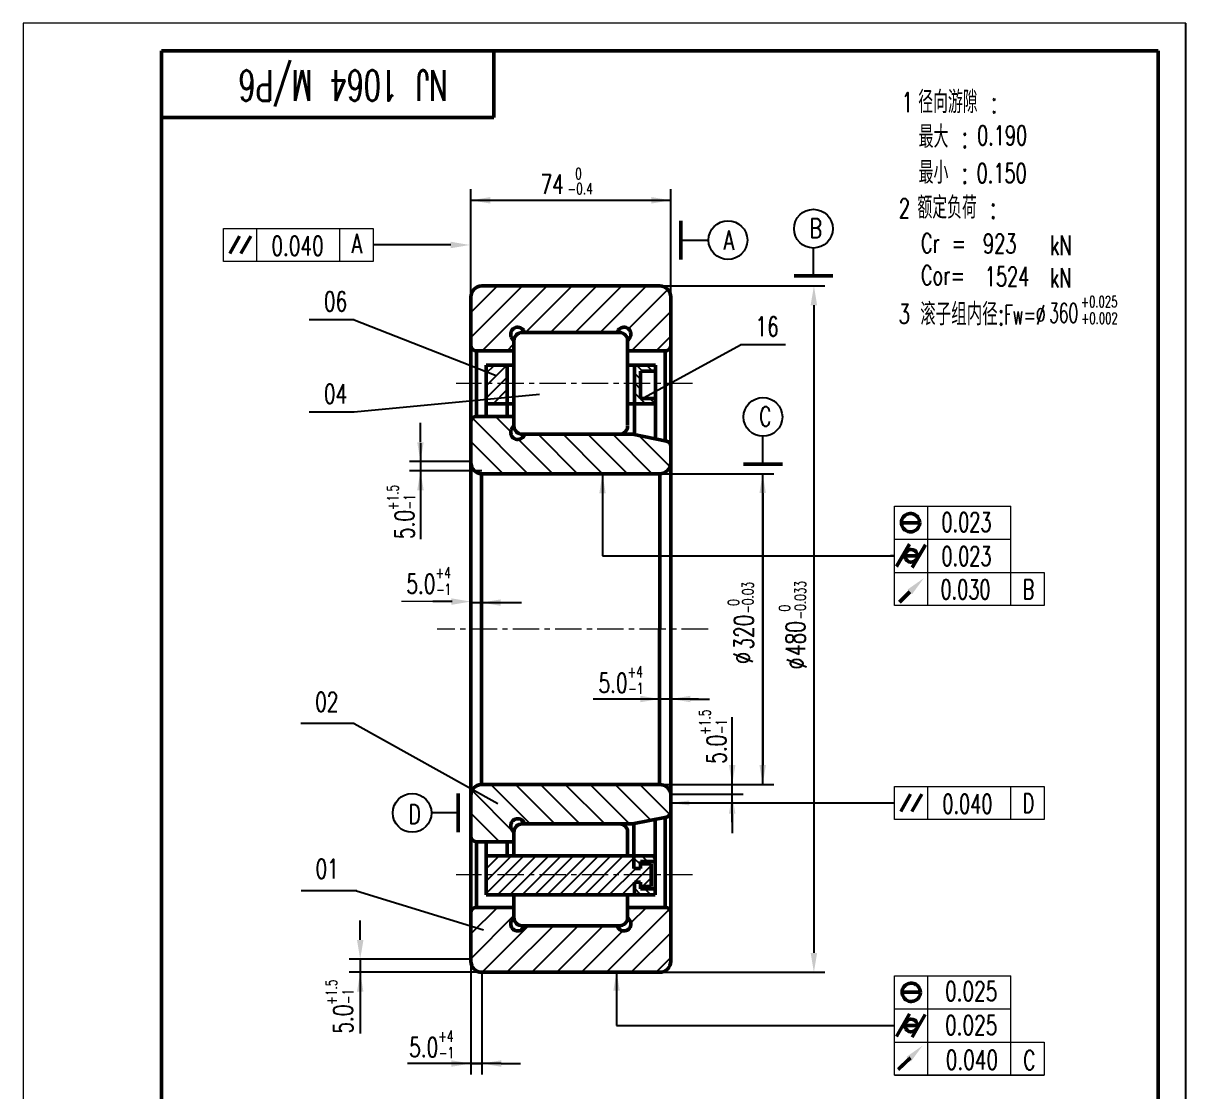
# Model space of a CAD drawing. Header units: millimetres. Extents: x 1952 to 19571, y 795 to 31228.
# Drawn here: x 1955.8 to 2165.8, y 1263.1 to 1456.1 of the extents above; entities that cross this region are included whole.
import ezdxf

# ---------------------------------------------------------------- set-up
doc = ezdxf.new("R2010")
doc.units = ezdxf.units.MM
doc.header["$LTSCALE"] = 0.3
doc.linetypes.add('CENTER', pattern=[50.8, 31.75, -6.35, 6.35, -6.35])
for name, color, linetype, lineweight in [('2', 7, 'Continuous', 18), ('90', 7, 'Continuous', 18), ('中心线', 7, 'CENTER', 18), ('文字', 7, 'Continuous', 18), ('粗实线', 7, 'Continuous', 50), ('细实线', 7, 'Continuous', 18)]:
    doc.layers.add(name, color=color, linetype=linetype, lineweight=lineweight)
doc.styles.add('HC_GBDIM', font='romans', dxfattribs={"width": 0.667, "bigfont": 'gbcbig'})
doc.styles.add('HZ', font='txt.shx', dxfattribs={"width": 0.67, "bigfont": 'hztxt (2).shx'})
doc.styles.add('HZ 小', font='txt.shx', dxfattribs={"width": 0.7, "bigfont": 'hztxt.shx'})
doc.dimstyles.new('1.1水平线性1：1', dxfattribs={"dimtxt": 3.5, "dimasz": 3.5, "dimexe": 2, "dimexo": 0, "dimgap": 1, "dimtad": 1, "dimdec": 7, "dimdsep": 46, "dimtxsty": 'HZ 小', "dimcen": 0, "dimdle": 7, "dimclre": 256, "dimadec": 3, "dimazin": 2, "dimtfac": 0.514286, "dimtdec": 7, "dimtix": 1, "dimtmove": 0, "dimatfit": 3, "dimfxl": 1, "dimtolj": 1, "dimarcsym": 0})
doc.dimstyles.new('HC_GBDIM', dxfattribs={"dimtxt": 3.5, "dimasz": 2.5, "dimexe": 2, "dimexo": 0, "dimgap": 1.5, "dimtad": 1, "dimdec": 1, "dimzin": 0, "dimdsep": 46, "dimtxsty": 'HC_GBDIM', "dimcen": 2.5, "dimclrd": 130, "dimclre": 130, "dimclrt": 3, "dimadec": 0, "dimazin": 0, "dimtfac": 0.714286, "dimtdec": 1, "dimtmove": 0, "dimatfit": 3, "dimfxl": 1, "dimtzin": 0, "dimlwd": -1, "dimlwe": -1, "dimarcsym": 0})

# ---------------------------------------------------------------- blocks, each defined once
blk = doc.blocks.new('*D310')
at = {"color": 0, "linetype": 'Continuous', "lineweight": -2}
for p, q in [((2016.71, 1290.54), (2016.71, 1294.04)), ((2016.71, 1287.04), (2016.71, 1284.68)), ((2016.71, 1281.18), (2016.71, 1277.68))]:
    blk.add_line(p, q, dxfattribs=at)
at = {"linetype": 'Continuous', "lineweight": -2}
for p, q in [((2036.69, 1287.04), (2014.71, 1287.04)), ((2038.69, 1284.68), (2014.71, 1284.68))]:
    blk.add_line(p, q, dxfattribs=at)
at = {"color": 0}
for points in [[(2016.13, 1290.54), (2017.3, 1290.54), (2016.71, 1287.04)], [(2017.3, 1281.18), (2016.13, 1281.18), (2016.71, 1284.68)]]:
    blk.add_solid(points, dxfattribs=at)
at = {"layer": 'Defpoints', "color": 0}
for p in [(2036.69, 1287.04), (2016.71, 1284.68), (2038.69, 1284.68)]:
    blk.add_point(p, dxfattribs=at)
blk = doc.blocks.new('*D311')
at = {"color": 0, "linetype": 'Continuous', "lineweight": -2}
for p, q in [((2027.59, 1380.44), (2027.59, 1383.94)), ((2027.59, 1376.94), (2027.59, 1375.26)), ((2027.59, 1371.76), (2027.59, 1368.26))]:
    blk.add_line(p, q, dxfattribs=at)
at = {"linetype": 'Continuous', "lineweight": -2}
for p, q in [((2036.69, 1376.94), (2025.59, 1376.94)), ((2038.69, 1375.26), (2025.59, 1375.26))]:
    blk.add_line(p, q, dxfattribs=at)
at = {"color": 0}
for points in [[(2027.01, 1380.44), (2028.18, 1380.44), (2027.59, 1376.94)], [(2028.18, 1371.76), (2027.01, 1371.76), (2027.59, 1375.26)]]:
    blk.add_solid(points, dxfattribs=at)
at = {"layer": 'Defpoints', "color": 0}
for p in [(2036.69, 1376.94), (2027.59, 1375.26), (2038.69, 1375.26)]:
    blk.add_point(p, dxfattribs=at)
blk = doc.blocks.new('*D312')
at = {"linetype": 'Continuous', "lineweight": -2}
for p, q in [((2036.69, 1406.69), (2036.69, 1426.15)), ((2072.82, 1406.69), (2072.82, 1426.15))]:
    blk.add_line(p, q, dxfattribs=at)
at = {"color": 0, "linetype": 'Continuous', "lineweight": -2}
blk.add_line((2040.19, 1424.15), (2069.32, 1424.15), dxfattribs=at)
at = {"color": 0}
for points in [[(2040.19, 1424.73), (2040.19, 1423.56), (2036.69, 1424.15)], [(2069.32, 1423.56), (2069.32, 1424.73), (2072.82, 1424.15)]]:
    blk.add_solid(points, dxfattribs=at)
at = {"layer": 'Defpoints', "color": 0}
for p in [(2072.82, 1424.15), (2036.69, 1406.69), (2072.82, 1406.69)]:
    blk.add_point(p, dxfattribs=at)
blk = doc.blocks.new('*D313')
at = {"linetype": 'Continuous', "lineweight": -2}
for p, q in [((2070.82, 1374.75), (2091.42, 1374.75)), ((2070.8, 1318.61), (2091.42, 1318.61))]:
    blk.add_line(p, q, dxfattribs=at)
at = {"color": 0, "linetype": 'Continuous', "lineweight": -2}
blk.add_line((2089.42, 1371.25), (2089.42, 1322.11), dxfattribs=at)
at = {"color": 0}
for points in [[(2090, 1371.25), (2088.83, 1371.25), (2089.42, 1374.75)], [(2088.83, 1322.11), (2090, 1322.11), (2089.42, 1318.61)]]:
    blk.add_solid(points, dxfattribs=at)
at = {"layer": 'Defpoints', "color": 0}
for p in [(2070.82, 1374.75), (2070.8, 1318.61), (2089.42, 1318.61)]:
    blk.add_point(p, dxfattribs=at)
blk = doc.blocks.new('*D314')
at = {"linetype": 'Continuous', "lineweight": -2}
for p, q in [((2065.47, 1408.69), (2100.67, 1408.69)), ((2065.47, 1284.68), (2100.67, 1284.68))]:
    blk.add_line(p, q, dxfattribs=at)
at = {"color": 0, "linetype": 'Continuous', "lineweight": -2}
blk.add_line((2098.67, 1405.19), (2098.67, 1288.18), dxfattribs=at)
at = {"color": 0}
for points in [[(2099.25, 1405.19), (2098.08, 1405.19), (2098.67, 1408.69)], [(2098.08, 1288.18), (2099.25, 1288.18), (2098.67, 1284.68)]]:
    blk.add_solid(points, dxfattribs=at)
at = {"layer": 'Defpoints', "color": 0}
for p in [(2065.47, 1408.69), (2065.47, 1284.68), (2098.67, 1284.68)]:
    blk.add_point(p, dxfattribs=at)
blk = doc.blocks.new('*D315')
at = {"linetype": 'Continuous', "lineweight": -2}
for p, q in [((2036.69, 1287.04), (2036.69, 1266.2)), ((2038.69, 1284.68), (2038.69, 1266.2))]:
    blk.add_line(p, q, dxfattribs=at)
at = {"color": 0, "linetype": 'Continuous', "lineweight": -2}
for p, q in [((2033.19, 1268.2), (2029.69, 1268.2)), ((2036.69, 1268.2), (2038.69, 1268.2)), ((2042.19, 1268.2), (2045.69, 1268.2))]:
    blk.add_line(p, q, dxfattribs=at)
at = {"color": 0}
for points in [[(2033.19, 1267.61), (2033.19, 1268.78), (2036.69, 1268.2)], [(2042.19, 1268.78), (2042.19, 1267.61), (2038.69, 1268.2)]]:
    blk.add_solid(points, dxfattribs=at)
at = {"layer": 'Defpoints', "color": 0}
for p in [(2036.69, 1287.04), (2038.69, 1284.68), (2038.69, 1268.2)]:
    blk.add_point(p, dxfattribs=at)
blk = doc.blocks.new('*X10')
at = {"linetype": 'Continuous'}
blk.add_hatch(color=0, dxfattribs=at).paths.add_polyline_path([(-25529.97, -5891.51), (-25526.47, -5891.07), (-25526.47, -5891.95)], flags=0)
at = {"color": 0, "linetype": 'Continuous'}
blk.add_line((-25529.97, -5891.51), (-25489.36, -5891.51), dxfattribs=at)
at = {"color": 0}
blk.add_line((-25489.36, -5891.51), (-25489.36, -5891.51), dxfattribs=at)
blk = doc.blocks.new('*D316')
at = {"linetype": 'Continuous', "lineweight": -2}
for p, q in [((2070.8, 1323.92), (2070.8, 1336.05)), ((2072.82, 1323.92), (2072.82, 1336.05))]:
    blk.add_line(p, q, dxfattribs=at)
at = {"color": 0, "linetype": 'Continuous', "lineweight": -2}
for p, q in [((2067.3, 1334.05), (2063.8, 1334.05)), ((2072.82, 1334.05), (2070.8, 1334.05)), ((2076.32, 1334.05), (2079.82, 1334.05))]:
    blk.add_line(p, q, dxfattribs=at)
at = {"color": 0}
for points in [[(2067.3, 1333.47), (2067.3, 1334.63), (2070.8, 1334.05)], [(2076.32, 1334.63), (2076.32, 1333.47), (2072.82, 1334.05)]]:
    blk.add_solid(points, dxfattribs=at)
at = {"layer": 'Defpoints', "color": 0}
for p in [(2070.8, 1334.05), (2070.8, 1323.92), (2072.82, 1323.92)]:
    blk.add_point(p, dxfattribs=at)
blk = doc.blocks.new('*D317')
at = {"color": 0, "linetype": 'Continuous', "lineweight": -2}
for p, q in [((2083.91, 1322.11), (2083.91, 1325.61)), ((2083.91, 1316.83), (2083.91, 1318.61)), ((2083.91, 1313.33), (2083.91, 1309.83))]:
    blk.add_line(p, q, dxfattribs=at)
at = {"linetype": 'Continuous', "lineweight": -2}
for p, q in [((2070.8, 1318.61), (2085.91, 1318.61)), ((2072.82, 1316.83), (2085.91, 1316.83))]:
    blk.add_line(p, q, dxfattribs=at)
at = {"color": 0}
for points in [[(2083.32, 1322.11), (2084.49, 1322.11), (2083.91, 1318.61)], [(2084.49, 1313.33), (2083.32, 1313.33), (2083.91, 1316.83)]]:
    blk.add_solid(points, dxfattribs=at)
at = {"layer": 'Defpoints', "color": 0}
for p in [(2070.8, 1318.61), (2072.82, 1316.83), (2083.91, 1318.61)]:
    blk.add_point(p, dxfattribs=at)

msp = doc.modelspace()

# ---------------------------------------------------------------- hatches: boundary and pattern name
for points in [[(2033.06706847, 1416.65805853), (2033.06706847, 1415.49139187), (2036.51581128, 1416.0747252)], [(2062.4348872, 1281.36142401), (2063.60155387, 1281.36142401), (2063.01822054, 1284.86142401)]]:
    msp.add_hatch(color=0).paths.add_polyline_path(points, flags=0)
h = msp.add_hatch()
h.set_pattern_fill('ANSI31', color=256, scale=0.5, style=0)
h.set_pattern_definition([(45, (1953.204, 1162.9213), (-1.122532, 1.122532), [])])
h.paths.add_polyline_path([(2043.28726361, 1394.38149477), (2042.45625221, 1394.38149477), (2039.48740395, 1394.38149477), (2039.48740395, 1390.87481101), (2039.48740395, 1390.77333014), (2043.28726361, 1390.77333014)])
h.paths.add_polyline_path([(2043.28726361, 1390.77333014), (2039.48740395, 1390.77333014), (2039.48740395, 1387.76478199), (2043.28726361, 1388.16244597)])
h.paths.add_polyline_path([(2043.28726361, 1388.16244597), (2039.48740395, 1387.76478199), (2039.48740395, 1387.58786723), (2039.48786625, 1387.36812725), (2042.97245316, 1387.36812725), (2043.28726361, 1387.36812725)])
h = msp.add_hatch()
h.set_pattern_fill('ANSI31', color=256, scale=0.4, angle=90, style=0)
h.set_pattern_definition([(135, (1953.204, 1162.9213), (-0.8980256, -0.8980256), [])])
h.paths.add_polyline_path([(2067.32352819, 1393.26002937), (2069.99218612, 1393.26002937), (2070.02527654, 1393.12271249), (2070.02527654, 1394.36241639), (2066.23130934, 1394.36241639), (2066.23130934, 1390.77333014), (2067.3400734, 1390.77333014), (2067.3400734, 1390.87481101)])
h.paths.add_polyline_path([(2066.23130934, 1390.77333014), (2066.23130934, 1387.34904888), (2070.02527654, 1387.34904888), (2069.99218612, 1388.36847417), (2067.3400734, 1388.36847417), (2067.33451861, 1390.77333014)])
at = {"layer": '粗实线'}
msp.add_hatch(color=0, dxfattribs=at).paths.add_polyline_path([(2033.19199882, 1352.22983805), (2033.19199882, 1351.06317138), (2036.69199882, 1351.64650472)], flags=0)
at = {"layer": '细实线'}
for points in [[(2115.60529341, 1353.83925694), (2118.51336895, 1355.87232713), (2116.42186079, 1353.00599299)], [(2115.39020254, 1269.3951082), (2118.29827808, 1271.42817839), (2116.20676992, 1268.56184425)]]:
    msp.add_hatch(color=0, dxfattribs=at).paths.add_polyline_path(points, flags=0)

# ---------------------------------------------------------------- linework, layer by layer
at = {"color": 0}
for p, q in [((2165.84142344, 1159.13423729), (2165.84142344, 1456.13423729)), ((2036.89325601, 1424.14595418), (2072.82105392, 1424.14595418)), ((2019.65706847, 1416.0747252), (2019.03206847, 1416.0747252)), ((2019.75706847, 1416.0747252), (2019.65706847, 1416.0747252)), ((2033.06706847, 1416.0747252), (2019.75706847, 1416.0747252)), ((2074.64486638, 1416.95242358), (2079.64486638, 1416.95242358)), ((2098.57388198, 1410.51924741), (2098.57388198, 1415.51924741)), ((2015.59812132, 1402.54971092), (2007.46585765, 1402.54971092)), ((2015.59812132, 1402.54971092), (2041.25472241, 1392.49398301)), ((2067.99329968, 1388.54781931), (2085.42384088, 1398.01506649)), ((2093.55610454, 1398.01506649), (2085.42384088, 1398.01506649)), ((2049.12799813, 1389.07936326), (2015.59812132, 1385.84735448)), ((2015.59812132, 1385.84735448), (2007.46585765, 1385.84735448)), ((2027.59325601, 1380.25361616), (2027.59325601, 1362.95595418)), ((2089.46617219, 1376.50585526), (2089.46617219, 1381.50585526)), ((2089.41811198, 1318.47079246), (2089.41811198, 1374.64595418)), ((2060.47849898, 1359.91474726), (2113.24706847, 1359.91474726)), ((2113.14706847, 1359.91474726), (2112.52206847, 1359.91474726)), ((2113.24706847, 1359.91474726), (2113.14706847, 1359.91474726)), ((2077.82105392, 1334.04960479), (2058.82196802, 1334.04960479)), ((2015.59812132, 1329.62138853), (2005.97476497, 1329.62138853)), ((2015.59812132, 1329.62138853), (2041.57144369, 1315.20095272)), ((2083.90780125, 1311.82835156), (2083.90780125, 1330.759013)), ((2034.43322424, 1313.46256127), (2029.59271211, 1313.46256127)), ((2016.08386791, 1299.39798623), (2006.03794686, 1299.39798623)), ((2016.0607148, 1299.39798623), (2039.00625882, 1292.35715122)), ((2016.71325601, 1286.71595418), (2016.71325601, 1273.62408967)), ((2063.01822054, 1284.6790698), (2063.01822054, 1275.0647252)), ((2063.01822054, 1275.0647252), (2113.24706847, 1275.0647252)), ((2042.19199882, 1268.19595418), (2025.24820911, 1268.19595418))]:
    msp.add_line(p, q, dxfattribs=at)
at = {"linetype": 'Continuous'}
for p, q in [((2036.69199882, 1403.869526), (2041.51049841, 1408.68802559)), ((2036.69199882, 1399.37939794), (2046.00062647, 1408.68802559)), ((2038.75335905, 1396.9506301), (2050.49075453, 1408.68802559)), ((2046.58111257, 1400.28825557), (2054.98088259, 1408.68802559)), ((2051.07124064, 1400.28825557), (2059.47101065, 1408.68802559)), ((2055.5613687, 1400.28825557), (2063.96113871, 1408.68802559)), ((2060.05149676, 1400.28825557), (2068.45126677, 1408.68802559)), ((2065.17045484, 1400.9170856), (2072.29285778, 1408.03948854)), ((2065.69412741, 1396.9506301), (2072.82105392, 1404.07755662)), ((2070.18425547, 1396.9506301), (2072.82105392, 1399.58742856)), ((2043.24348711, 1396.9506301), (2044.48775711, 1398.19490011)), ((2036.69199882, 1291.61632449), (2041.48517165, 1296.40949732)), ((2061.18564056, 1284.6790698), (2072.57407009, 1296.06749933)), ((2065.60501798, 1293.58857528), (2068.42594002, 1296.40949732)), ((2036.69199882, 1287.12619643), (2044.48775711, 1294.92195472)), ((2038.73500025, 1284.6790698), (2047.13241606, 1293.07648561)), ((2043.22512832, 1284.6790698), (2051.62254412, 1293.07648561)), ((2047.71525638, 1284.6790698), (2056.11267218, 1293.07648561)), ((2052.20538444, 1284.6790698), (2060.60280024, 1293.07648561)), ((2056.6955125, 1284.6790698), (2064.17522717, 1292.15878448)), ((2065.67576862, 1284.6790698), (2072.82105392, 1291.82435511)), ((2070.16589668, 1284.6790698), (2072.82105392, 1287.33422704))]:
    msp.add_line(p, q, dxfattribs=at)
for p, q in [((2047.00711549, 1374.75255276), (2036.97415315, 1384.7855151)), ((2043.9025568, 1382.34723951), (2041.16048348, 1385.08931284)), ((2055.98837092, 1374.75155345), (2048.87017746, 1381.86974691)), ((2060.47849898, 1374.75155345), (2053.36030552, 1381.86974691)), ((2054.57636933, 1381.86974691), (2055.01785945, 1381.86974691)), ((2064.96862704, 1374.75155345), (2057.85043358, 1381.86974691)), ((2069.4587551, 1374.75155345), (2062.34056164, 1381.86974691)), ((2042.51641313, 1374.75312706), (2036.94148671, 1380.32805349)), ((2051.49781786, 1374.75197845), (2045.30834262, 1380.94145369)), ((2072.68188808, 1376.01854853), (2067.05889851, 1381.64153811)), ((2037.83095734, 1374.94845479), (2036.88683745, 1375.89257468)), ((2038.61453108, 1351.46415051), (2045.85325601, 1351.46415051)), ((2044.46140111, 1309.94634624), (2036.91002433, 1317.49772302)), ((2047.40288114, 1311.49499427), (2040.28943715, 1318.60843825)), ((2051.8930092, 1311.49499427), (2044.77956521, 1318.60843825)), ((2056.38313726, 1311.49499427), (2049.26969327, 1318.60843825)), ((2060.87326532, 1311.49499427), (2053.75982134, 1318.60843825)), ((2065.36339338, 1311.49499427), (2058.2499494, 1318.60843825)), ((2069.19682013, 1312.15169557), (2062.74007746, 1318.60843825)), ((2072.66983839, 1313.16880538), (2067.23020552, 1318.60843825)), ((2041.84536821, 1308.27081459), (2036.69199882, 1313.42418397)), ((2039.48741527, 1298.901869), (2046.2764891, 1305.69094283)), ((2039.48752864, 1301.1470464), (2044.03142507, 1305.69094283)), ((2039.48764202, 1303.3922238), (2041.78636104, 1305.69094283)), ((2039.48775539, 1305.63740121), (2039.54129701, 1305.69094283)), ((2041.50818562, 1298.67757531), (2048.52155313, 1305.69094283)), ((2043.75324965, 1298.67757531), (2050.76661716, 1305.69094283)), ((2045.99831368, 1298.67757531), (2053.01168119, 1305.69094283)), ((2048.24337771, 1298.67757531), (2055.25674522, 1305.69094283)), ((2050.48844174, 1298.67757531), (2057.50180925, 1305.69094283)), ((2052.73350577, 1298.67757531), (2059.74687328, 1305.69094283)), ((2054.9785698, 1298.67757531), (2061.99193731, 1305.69094283)), ((2057.22363383, 1298.67757531), (2064.23700134, 1305.69094283)), ((2059.46869786, 1298.67757531), (2066.16183658, 1305.37071404)), ((2067.3400734, 1304.13016057), (2066.16183658, 1305.30839739)), ((2068.59476766, 1304.67151754), (2067.57534237, 1305.69094283)), ((2070.0032957, 1305.05904073), (2069.37139359, 1305.69094283)), ((2061.71376189, 1298.67757531), (2066.48255122, 1303.44636465)), ((2066.2278181, 1303.44636465), (2066.16183658, 1303.51234617)), ((2066.26994315, 1300.98869254), (2069.25532344, 1303.97407284)), ((2063.95882592, 1298.67757531), (2066.23454236, 1300.95329176)), ((2067.3400734, 1300.53805812), (2066.88943898, 1300.98869254)), ((2067.71149105, 1300.18517642), (2069.25532344, 1301.72900881)), ((2066.20388995, 1298.67757531), (2066.23454236, 1298.70822773)), ((2067.40450499, 1298.67757531), (2066.23454236, 1299.84753794)), ((2069.20055621, 1298.67757531), (2068.09816919, 1299.77996233)), ((2070.0032957, 1299.67088705), (2069.89422042, 1299.77996233))]:
    msp.add_line(p, q)
at = {"color": 0}
for centre in [(2098.57388198, 1419.01924741), (2083.14486638, 1416.95242358), (2089.46617219, 1385.00585526), (2026.09271211, 1313.46256127)]:
    msp.add_circle(centre, 3.5, dxfattribs=at)
msp.add_solid([(2042.11453108, 1352.04748384), (2042.11453108, 1350.88081717), (2038.61453108, 1351.46415051)])
at = {"layer": '中心线', "color": 0, "ltscale": 0.5}
for p, q in [((2076.73679984, 1391.07900124), (2034.02583994, 1391.07900124)), ((2079.54207591, 1346.68237059), (2030.58874494, 1346.68237059)), ((2076.73679984, 1302.28573994), (2034.02583994, 1302.28573994))]:
    msp.add_line(p, q, dxfattribs=at)
at = {"layer": '粗实线', "color": 0}
for p, q in [((1980.84142344, 1451.13423729), (2160.84142344, 1451.13423729)), ((1980.84142344, 1164.13423729), (1980.84142344, 1451.13423729)), ((2040.84142344, 1439.13423729), (2040.84142344, 1451.13423729)), ((2160.84142344, 1451.13423729), (2160.84142344, 1164.13423729)), ((1980.84142344, 1439.13423729), (2040.84142344, 1439.13423729)), ((2074.64486638, 1413.45242358), (2074.64486638, 1420.45242358)), ((2095.07388198, 1410.51924741), (2102.07388198, 1410.51924741)), ((2085.96617219, 1376.50585526), (2092.96617219, 1376.50585526)), ((2034.43322424, 1309.96256127), (2034.43322424, 1316.96256127)), ((2116.14406935, 1269.20735258), (2113.90148042, 1267.13068892))]:
    msp.add_line(p, q, dxfattribs=at)
at = {"layer": '粗实线', "color": 0, "lineweight": 50}
for p, q in [((1993.13206847, 1414.5247252), (1994.93206847, 1417.64241665)), ((1995.13206847, 1414.5247252), (1996.93206847, 1417.64241665)), ((2114.47666272, 1365.89673679), (2117.77666272, 1365.89673679)), ((2113.59875474, 1357.96504003), (2115.94706847, 1362.03243871)), ((2116.44706847, 1357.81474726), (2118.807439, 1361.90302894)), ((2115.09706847, 1359.91474726), (2117.39706847, 1359.91474726)), ((2116.0135771, 1353.42262496), (2114.11657129, 1351.57483766)), ((2114.34706974, 1313.72128213), (2116.14706974, 1316.83897358)), ((2116.34706974, 1313.72128213), (2118.14706974, 1316.83897358)), ((2114.59706847, 1281.0647252), (2117.89706847, 1281.0647252)), ((2113.5884063, 1273.09709394), (2115.94706847, 1277.18241665)), ((2116.44706847, 1272.9647252), (2118.79555349, 1277.03242058)), ((2115.09706847, 1275.0647252), (2117.39706847, 1275.0647252)), ((2115.79848623, 1268.97847622), (2113.90148042, 1267.13068892))]:
    msp.add_line(p, q, dxfattribs=at)
at = {"layer": '粗实线', "color": 7}
for p, q in [((2038.69199882, 1408.68802559), (2054.64023113, 1408.68802559)), ((2070.82105392, 1408.68802559), (2054.64023113, 1408.68802559)), ((2036.69199882, 1399.2464301), (2036.69199882, 1406.68802559)), ((2072.82105392, 1399.2464301), (2072.82105392, 1406.68802559)), ((2036.69199882, 1399.2464301), (2036.69199882, 1384.19521164)), ((2044.00623481, 1399.43328071), (2044.48775711, 1398.69944101)), ((2044.48775711, 1398.78825557), (2044.48775711, 1383.36974691)), ((2045.98775711, 1400.28825557), (2063.52529563, 1400.28825557)), ((2046.19774954, 1400.67923232), (2046.45429606, 1400.28825557)), ((2063.52529563, 1400.28825557), (2054.57636933, 1400.28825557)), ((2063.31530321, 1400.67923232), (2063.05875668, 1400.28825557)), ((2065.50681793, 1399.43328071), (2065.02529563, 1398.69944101)), ((2065.02529563, 1398.78825557), (2065.02529563, 1383.45857319)), ((2072.82105392, 1399.2464301), (2072.82105392, 1286.6790698)), ((2044.48775711, 1396.9506301), (2037.69199882, 1396.9506301)), ((2037.69199882, 1396.9506301), (2037.69199882, 1385.08931284)), ((2065.02529563, 1396.9506301), (2071.82105392, 1396.9506301)), ((2065.02529563, 1396.9506301), (2071.59367885, 1396.9506301)), ((2071.82105392, 1396.9506301), (2071.82105392, 1380.68708409)), ((2042.8835362, 1394.38149477), (2039.48740395, 1394.38149477)), ((2039.48740395, 1394.38149477), (2039.48740395, 1390.87481101)), ((2044.48775711, 1394.38149477), (2042.45625221, 1394.38149477)), ((2043.28726361, 1394.38149477), (2043.28726361, 1387.28129151)), ((2065.02529563, 1394.36241639), (2070.02527654, 1394.36241639)), ((2066.23130934, 1394.36241639), (2066.23130934, 1387.16226569)), ((2070.0032957, 1393.26002937), (2067.3400734, 1393.26002937)), ((2067.3400734, 1393.26002937), (2067.3400734, 1388.36847417)), ((2070.02527654, 1394.36241639), (2070.02527654, 1393.12271249)), ((2070.02527654, 1393.12271249), (2070.02527654, 1390.87481101)), ((2039.48740395, 1385.08931284), (2039.48740395, 1390.87481101)), ((2070.02527654, 1388.86525049), (2070.02527654, 1390.87481101)), ((2070.0032957, 1388.36847417), (2067.3400734, 1388.36847417)), ((2070.02527654, 1381.0470024), (2070.02527654, 1388.86525049)), ((2042.97245316, 1387.36812725), (2039.48786625, 1387.36812725)), ((2044.48775711, 1387.36812725), (2042.75717242, 1387.36812725)), ((2043.28726361, 1387.28129151), (2043.28726361, 1385.08931284)), ((2065.02529563, 1387.34904888), (2070.02527654, 1387.34904888)), ((2066.23130934, 1387.16226569), (2066.23130934, 1381.8074075)), ((2036.69199882, 1384.19521164), (2036.69199882, 1376.75361616)), ((2044.48775711, 1385.08931284), (2037.69199882, 1385.08931284)), ((2044.00623481, 1382.72010802), (2044.48775711, 1383.45394772)), ((2045.98775711, 1381.86974691), (2063.52529563, 1381.86974691)), ((2046.19774954, 1381.47415641), (2046.45429606, 1381.86513316)), ((2047.60144465, 1381.86974691), (2055.01785945, 1381.86974691)), ((2061.54607861, 1381.86974691), (2054.69005687, 1381.86974691)), ((2065.92027288, 1381.86974691), (2072.01757053, 1380.64769729)), ((2072.82105392, 1376.75155345), (2072.82105392, 1378.56206107)), ((2038.61453108, 1374.75511703), (2038.61453108, 1318.60843825)), ((2038.69199882, 1374.75361616), (2054.82105392, 1374.75155345)), ((2054.82105392, 1374.75155345), (2070.82105392, 1374.75155345)), ((2070.82105392, 1374.75155345), (2070.79828086, 1318.60843825)), ((2038.61453108, 1318.60843825), (2054.79828086, 1318.60843825)), ((2054.79828086, 1318.60843825), (2070.79828086, 1318.60843825)), ((2036.69199882, 1308.83295856), (2036.69199882, 1316.27455405)), ((2065.92027288, 1311.49499427), (2072.01757053, 1312.71704389)), ((2071.82105392, 1312.67765709), (2071.82105392, 1296.40949732)), ((2044.00623481, 1310.6400194), (2044.48775711, 1309.90617971)), ((2045.98775711, 1311.49499427), (2063.52529563, 1311.49499427)), ((2046.19774954, 1311.88597102), (2046.45429606, 1311.49499427)), ((2047.60144465, 1311.49499427), (2055.01785945, 1311.49499427)), ((2061.54607861, 1311.49499427), (2054.69005687, 1311.49499427)), ((2066.16183658, 1305.39505636), (2066.16183658, 1311.54340962)), ((2070.0032957, 1305.04713474), (2070.0032957, 1312.31333327)), ((2036.69199882, 1290.9302628), (2036.69199882, 1308.83295856)), ((2044.48775711, 1305.69094283), (2044.48775711, 1309.99499427)), ((2065.02529563, 1305.69094283), (2065.02529563, 1309.99499427)), ((2037.69199882, 1296.40949732), (2037.69199882, 1308.27081459)), ((2044.48775711, 1308.27081459), (2037.69199882, 1308.27081459)), ((2039.48740395, 1298.67757531), (2039.48788836, 1308.27081459)), ((2043.28726361, 1305.69094283), (2043.28726361, 1308.27081459)), ((2065.02529563, 1305.69094283), (2039.48786625, 1305.69094283)), ((2065.02529563, 1305.69094283), (2066.15305924, 1305.69094283)), ((2066.15305924, 1305.69094283), (2070.0032957, 1305.69094283)), ((2066.16183658, 1303.44636465), (2066.16183658, 1305.68650958)), ((2067.3400734, 1304.67151754), (2067.3400734, 1303.44636465)), ((2070.0032957, 1304.67151754), (2067.3400734, 1304.67151754)), ((2069.25532344, 1304.26630346), (2067.3400734, 1304.26630346)), ((2069.25532344, 1304.26630346), (2069.25532344, 1300.18517642)), ((2070.0032957, 1305.33858795), (2070.0032957, 1304.07980567)), ((2066.16183658, 1303.44636465), (2067.3400734, 1303.44636465)), ((2070.0032957, 1304.07980567), (2070.0032957, 1298.67757531)), ((2066.23454236, 1300.98869254), (2067.3400734, 1300.98869254)), ((2066.23454236, 1298.67757531), (2066.23454236, 1300.98869254)), ((2067.3400734, 1299.77996233), (2067.3400734, 1300.98869254)), ((2069.25532344, 1300.18517642), (2067.3400734, 1300.18517642)), ((2042.8835362, 1298.67757531), (2039.48740395, 1298.67757531)), ((2065.15397989, 1298.67757531), (2039.52740395, 1298.67757531)), ((2044.48775711, 1294.57648561), (2044.48775711, 1298.67757531)), ((2065.02529563, 1294.57648561), (2065.02529563, 1298.67757531)), ((2065.15397989, 1298.67757531), (2066.42720053, 1298.67757531)), ((2066.42720053, 1298.67757531), (2070.0032957, 1298.67757531)), ((2070.0032957, 1299.77996233), (2067.3400734, 1299.77996233)), ((2044.48775711, 1296.40949732), (2037.69199882, 1296.40949732)), ((2065.02529563, 1296.40949732), (2071.82105392, 1296.40949732)), ((2036.69199882, 1294.30066528), (2036.69199882, 1286.6790698)), ((2044.00623481, 1293.93146047), (2044.48775711, 1294.66530016)), ((2065.50681793, 1293.93146047), (2065.02529563, 1294.66530016)), ((2072.82105392, 1294.30066528), (2072.82105392, 1286.6790698)), ((2045.98775711, 1293.07648561), (2063.52529563, 1293.07648561)), ((2046.19774954, 1292.68550885), (2046.45429606, 1293.07648561)), ((2063.52529563, 1293.07648561), (2054.57636933, 1293.07648561)), ((2063.31530321, 1292.68550885), (2063.05875668, 1293.07648561)), ((2038.69199882, 1284.6790698), (2054.87282161, 1284.6790698)), ((2070.82105392, 1284.6790698), (2054.87282161, 1284.6790698))]:
    msp.add_line(p, q, dxfattribs=at)
at = {"layer": '粗实线'}
for p, q in [((2061.54607861, 1381.86974691), (2065.92027288, 1381.86974691)), ((2036.69199882, 1376.75361616), (2036.69199882, 1316.27455405)), ((2061.54607861, 1311.49499427), (2065.92027288, 1311.49499427))]:
    msp.add_line(p, q, dxfattribs=at)
at = {"layer": '粗实线', "color": 0, "lineweight": 25}
msp.add_line((2033.34325601, 1351.64650472), (2029.84325601, 1351.64650472), dxfattribs=at)
at = {"layer": '粗实线', "lineweight": 25}
msp.add_line((2036.69199882, 1351.46415051), (2038.85325601, 1351.46415051), dxfattribs=at)
at = {"layer": '粗实线', "color": 7}
for centre, radius, start, end in [((2038.69199882, 1406.68802559), 2, 90, 180), ((2070.82105392, 1406.68802559), 2, 0, 90), ((2045.15964979, 1399.95484205), 1.26585637, 34.9074936717, 204.3319500277), ((2064.35340295, 1399.95484205), 1.26585637, 335.6680499723, 145.0925063283), ((2045.98775711, 1398.78825557), 1.5, 90, 180), ((2063.52529563, 1398.78825557), 1.5, 0, 90), ((2037.69199882, 1397.9506301), 1, 180, 270), ((2071.82105392, 1397.9506301), 1, 270, 0), ((2037.69199882, 1384.08931284), 1, 90, 180), ((2045.15964979, 1382.19854668), 1.26585637, 155.6680499723, 325.0925063283), ((2045.98775711, 1383.36974691), 1.5, 180, 270), ((2063.52529563, 1383.36974691), 1.5, 270, 0), ((2071.82105392, 1379.66719679), 1, 0, 78.66666667), ((2038.69199882, 1376.75361616), 2, 180, 270), ((2070.82105392, 1376.75155345), 2, 270, 0), ((2038.72035854, 1316.58280707), 2.02839373, 92.9906526392, 179.6681826915), ((2070.77017045, 1316.53717917), 2.07144983, 8.0805151566, 89.2224490758), ((2071.82105392, 1313.69754438), 1, 281.33333333, 0), ((2045.15964979, 1311.16158074), 1.26585637, 34.9074936717, 204.3319500277), ((2045.98775711, 1309.99499427), 1.5, 90, 180), ((2063.52529563, 1309.99499427), 1.5, 0, 90), ((2037.69199882, 1309.27081459), 1, 180, 270), ((2037.69199882, 1295.40949732), 1, 90, 180), ((2071.82105392, 1295.40949732), 1, 0, 90), ((2045.15964979, 1293.40989913), 1.26585637, 155.6680499723, 325.0925063283), ((2045.98775711, 1294.57648561), 1.5, 180, 270), ((2064.35340295, 1293.40989913), 1.26585637, 214.9074936716, 24.3319500277), ((2063.52529563, 1294.57648561), 1.5, 270, 0), ((2038.69199882, 1286.6790698), 2, 180, 270), ((2070.82105392, 1286.6790698), 2, 270, 0)]:
    msp.add_arc(centre, radius, start, end, dxfattribs=at)
at = {"layer": '粗实线', "color": 0, "lineweight": 50}
for centre, radius, start, end in [((2116.12666272, 1365.89673679), 1.65, 0, 300), ((2116.12666272, 1365.89673679), 1.65, 299.9999999999, 0), ((2116.24706847, 1359.91474726), 1.15, 209.9999999999, 150.0000000001), ((2116.24706847, 1359.91474726), 1.15, 150, 210), ((2116.24706847, 1281.0647252), 1.65, 0, 300), ((2116.24706847, 1281.0647252), 1.65, 300, 0), ((2116.24706847, 1275.0647252), 1.15, 150.0000000001, 209.9999999999), ((2116.24706847, 1275.0647252), 1.15, 209.9999999999, 150)]:
    msp.add_arc(centre, radius, start, end, dxfattribs=at)
at = {"layer": '细实线', "color": 0}
for p, q in [((2165.84142344, 1456.13423729), (1955.84142344, 1456.13423729)), ((1955.84142344, 1456.13423729), (1955.84142344, 1159.13423729)), ((2029.84325601, 1351.64650472), (2024.15761367, 1351.64650472))]:
    msp.add_line(p, q, dxfattribs=at)
at = {"layer": '细实线', "color": 0, "lineweight": 20}
for p, q in [((1992.03206847, 1413.0747252), (1992.03206847, 1419.0747252)), ((1992.03206847, 1419.0747252), (2019.03206847, 1419.0747252)), ((1998.03206847, 1413.0747252), (1998.03206847, 1419.0747252)), ((2013.03206847, 1413.0747252), (2013.03206847, 1419.0747252)), ((2019.03206847, 1419.0747252), (2019.03206847, 1413.0747252)), ((2019.03206847, 1413.0747252), (1992.03206847, 1413.0747252)), ((2113.24706847, 1368.91474726), (2134.24706847, 1368.91474726)), ((2113.24706847, 1350.91474726), (2113.24706847, 1368.91474726)), ((2119.24706847, 1350.91474726), (2119.24706847, 1368.91474726)), ((2134.24706847, 1350.91474726), (2134.24706847, 1368.91474726)), ((2113.24706847, 1362.91474726), (2134.24706847, 1362.91474726)), ((2113.24706847, 1356.91474726), (2140.24706847, 1356.91474726)), ((2140.24706847, 1356.91474726), (2140.24706847, 1350.91474726)), ((2140.24706847, 1350.91474726), (2113.24706847, 1350.91474726)), ((2113.24706974, 1318.27128213), (2140.24706974, 1318.27128213)), ((2113.24706974, 1312.27128213), (2113.24706974, 1318.27128213)), ((2119.24706974, 1312.27128213), (2119.24706974, 1318.27128213)), ((2134.24706974, 1312.27128213), (2134.24706974, 1318.27128213)), ((2140.24706974, 1318.27128213), (2140.24706974, 1312.27128213)), ((2140.24706974, 1312.27128213), (2113.24706974, 1312.27128213)), ((2113.24706847, 1284.0647252), (2134.24706847, 1284.0647252)), ((2113.24706847, 1266.0647252), (2113.24706847, 1284.0647252)), ((2113.24706847, 1266.0647252), (2113.24706847, 1284.0647252)), ((2119.24706847, 1266.0647252), (2119.24706847, 1284.0647252)), ((2119.24706847, 1266.0647252), (2119.24706847, 1284.0647252)), ((2134.24706847, 1266.0647252), (2134.24706847, 1284.0647252)), ((2134.24706847, 1266.0647252), (2134.24706847, 1284.0647252)), ((2113.24706847, 1278.0647252), (2134.24706847, 1278.0647252)), ((2113.24706847, 1272.0647252), (2140.24706847, 1272.0647252)), ((2140.24706847, 1272.0647252), (2140.24706847, 1266.0647252)), ((2140.24706847, 1272.0647252), (2140.24706847, 1266.0647252)), ((2140.24706847, 1272.0647252), (2140.24706847, 1266.0647252)), ((2138.24706847, 1266.0647252), (2113.24706847, 1266.0647252)), ((2140.24706847, 1266.0647252), (2113.24706847, 1266.0647252)), ((2113.24706847, 1266.0647252), (2140.24706847, 1266.0647252)), ((2113.24706847, 1266.0647252), (2140.24706847, 1266.0647252)), ((2140.24706847, 1266.0647252), (2113.24706847, 1266.0647252)), ((2138.24706847, 1266.0647252), (2113.24706847, 1266.0647252)), ((2113.24706847, 1266.0647252), (2140.24706847, 1266.0647252)), ((2140.24706847, 1266.0647252), (2113.24706847, 1266.0647252))]:
    msp.add_line(p, q, dxfattribs=at)

# ---------------------------------------------------------------- block references
at = {"color": 0}
msp.add_blockref('*X10', (27602.61108003, 7206.77977217), dxfattribs=at)

# ---------------------------------------------------------------- texts
at = {"color": 0, "linetype": 'Continuous', "style": 'HZ 小', "width": 0.65}
msp.add_text('NJ 1064 M/P6', height=5.5, rotation=180, dxfattribs=at).set_placement((2032.50805547, 1447.63423729))
at = {"color": 0, "style": 'HZ 小'}
for s, width, p in [('0.023', 0.67, (2121.70706847, 1364.25874438)), ('0.023', 0.67, (2121.70706847, 1358.11083803)), ('0.030', 0.67, (2121.53514984, 1352.10675673)), ('0.025', 0.7, (2122.35924173, 1279.50725142)), ('0.025', 0.7, (2122.35924173, 1273.37035704)), ('0.040', 0.7, (2122.48842802, 1267.10487937))]:
    msp.add_text(s, height=3.5, dxfattribs=dict(at, width=width)).set_placement(p)
at = {"color": 0, "attachment_point": 7, "style": 'HZ 小'}
for s, insert, char_height, width in [('74', (2049.28325601, 1425.31681539), 3.5, 8.575), ('0', (2055.5219328, 1427.96239885), 2, 1.05), ('-0.4', (2054.15622559, 1425.23943132), 2, 9.8), ('B', (2097.88217158, 1417.34120113), 3.5, 2.45), ('0.040', (2000.66500893, 1414.1683469), 3.5, 12.8625), ('A', (2082.33796387, 1415.19504407), 3.5, 2.45), ('06', (2010.15740631, 1404.13147759), 3.5, 5.5125), ('16', (2088.11538954, 1399.59683316), 3.5, 4.9), ('04', (2010.15740631, 1387.42912114), 3.5, 5.5125), ('C', (2088.7744618, 1383.32780898), 3.5, 2.45), ('02', (2008.57785898, 1331.76385328), 3.5, 5.5125), ('{\\W0.67;0.040}', (2121.8800102, 1313.36490383), 3.5, 12.31125), ('D', (2025.44144301, 1311.4998795), 3.5, 2.45), ('01', (2008.64104087, 1301.62285347), 3.5, 4.2875), ('C', (2136.48019547, 1267.05307478), 3.5, 2.45)]:
    msp.add_mtext(s, dxfattribs=dict(at, insert=insert, char_height=char_height, width=width))
at = {"color": 4, "attachment_point": 7, "style": 'HZ 小'}
for s, insert, char_height, width in [('{\\W0.58;Fw=%%C }', (2133.03559528, 1401.71247928), 3.5, 12.18), ('{\\W0.58;360      }', (2141.1805994, 1402.03593758), 3.5, 18.7775), ('{\\W0.666;+0.025}', (2146.89354292, 1404.83315511), 2, 7.659), ('{\\W0.666;+0.002}', (2146.93382452, 1401.83484552), 2, 6.993)]:
    msp.add_mtext(s, dxfattribs=dict(at, insert=insert, char_height=char_height, width=width))
at = {"layer": '2', "color": 0, "linetype": 'Continuous', "style": 'HZ', "width": 0.7}
for s, height, p in [('+1.5', 2, (2023.6110179, 1368.18050082)), ('-1', 2, (2026.6110179, 1368.28699429)), ('5.0', 3.5, (2026.46848376, 1362.95743961)), ('+1.5', 2, (2079.96800021, 1327.56700963)), ('-1', 2, (2082.96800021, 1327.6735031)), ('5.0', 3.5, (2082.82546606, 1322.34394843)), ('+1.5', 2, (2012.50116883, 1278.82397665)), ('-1', 2, (2015.50116883, 1278.93047012)), ('5.0', 3.5, (2015.35863469, 1273.60091545))]:
    msp.add_text(s, height=height, rotation=90, dxfattribs=at).set_placement(p)
for s, height, p in [('5.0', 3.5, (2025.05090598, 1353.1019408)), ('+4', 2, (2030.30873814, 1355.86487503)), ('-1', 2, (2030.40923115, 1352.86487503)), ('+4', 2, (2065.02407767, 1337.96439436)), ('5.0', 3.5, (2059.76624551, 1335.20146014)), ('-1', 2, (2065.12457068, 1334.96439436)), ('5.0', 3.5, (2025.55810845, 1269.37370231)), ('+4', 2, (2030.81594061, 1272.13663654)), ('-1', 2, (2030.91643362, 1269.13663654))]:
    msp.add_text(s, height=height, dxfattribs=at).set_placement(p)
at = {"layer": '2', "color": 0, "style": 'HZ 小', "width": 0.7}
for p in [(2087.64394499, 1340.41972771), (2097.30614204, 1339.40526457)]:
    msp.add_text('∅', height=3.5, rotation=90, dxfattribs=at).set_placement(p)
at = {"layer": '2', "color": 0, "attachment_point": 7, "style": 'HZ 小'}
for s, insert, char_height, width in [('{\\W0.67;1}', (2114.54576709, 1440.09566146), 3.5, 1.1725), ('{\\W0.67;径向游隙 :}', (2117.52021291, 1439.8902994), 4, 19.7315), ('{\\W0.67;最大 :}', (2117.60008996, 1433.61490215), 4, 12.1605), ('{\\W0.67;最小 :}', (2117.60008996, 1427.13871167), 4, 11.6915), ('{\\W0.67;2}', (2114.00423335, 1420.97371346), 3.5, 2.345), ('{\\W0.67;额定负荷 :}', (2117.37867917, 1420.807836), 4, 19.7985), ('{\\W0.67;Cr =}', (2118.01020382, 1414.6515581), 3.5, 12.8975), ('{\\W0.67;   kN}', (2135.03838961, 1414.26121955), 3.5, 16.415), ('{\\W0.67;Cor=}', (2118.01020382, 1408.85336279), 3.5, 12.8975), ('{\\W0.67;   kN}', (2135.01580543, 1408.40589983), 3.5, 16.415), ('{\\W0.7;滚子组内径:}', (2117.87062683, 1401.56018126), 4, 19.7985)]:
    msp.add_mtext(s, dxfattribs=dict(at, insert=insert, char_height=char_height, width=width))
at = {"layer": '2', "color": 4, "insert": (2113.99980755, 1401.86455396), "char_height": 3.5, "width": 2.345, "attachment_point": 7, "style": 'HZ 小'}
msp.add_mtext('{\\W0.67;3}', dxfattribs=at)
at = {"layer": '90', "color": 0, "style": 'HZ 小', "width": 0.67}
for s, p in [('0.190', (2128.15043021, 1434.12410884)), ('0.150', (2128.066797, 1427.29864846))]:
    msp.add_text(s, height=3.5, dxfattribs=at).set_placement(p)
at = {"layer": '90', "color": 0, "style": 'HZ 小', "width": 0.7}
for s, height, p in [('-0.03', 2, (2087.72816038, 1349.4683922)), ('-0.033', 2, (2097.20540995, 1348.4409326)), ('0', 2, (2085.14881486, 1350.89098354)), ('0', 2, (2094.38385754, 1349.85637606)), ('320', 3.5, (2087.75104446, 1342.9817526)), ('480', 3.5, (2097.10464686, 1341.822213))]:
    msp.add_text(s, height=height, rotation=90, dxfattribs=at).set_placement(p)
at = {"layer": '90', "color": 0, "char_height": 3.5, "width": 11.13875, "attachment_point": 7, "style": 'HZ 小'}
for s, insert in [('{\\W0.67;923}', (2129.21360132, 1414.56880337)), ('{\\W0.67;1524}', (2129.54745332, 1408.62623141))]:
    msp.add_mtext(s, dxfattribs=dict(at, insert=insert))
at = {"layer": '文字', "color": 0, "char_height": 3.5, "attachment_point": 7, "style": 'HZ 小'}
for s, insert, width in [('A', (2015.13206847, 1414.5747252), 2.45), ('{\\W0.67;B}', (2136.34706847, 1352.11474726), 2.345), ('{\\W0.67;D}', (2136.34706974, 1313.49398821), 2.345)]:
    msp.add_mtext(s, dxfattribs=dict(at, insert=insert, width=width))

# ---------------------------------------------------------------- dimensions: what is measured, and where the dimension line sits
at = {"color": 0}
for base, p1, p2, picture, middle in [((2072.82105392, 1424.14595418), (2036.69199882, 1406.68802559), (2072.82105392, 1406.68802559), '*D312', (2054.75652637, 1424.14595418)), ((2038.69199882, 1268.19595418), (2036.69199882, 1287.04142401), (2038.69199882, 1284.6790698), '*D315', (2037.69199882, 1268.19595418))]:
    dim = msp.add_linear_dim(base=base, p1=p1, p2=p2, text=' ', dimstyle='1.1水平线性1：1', dxfattribs=at)
    dim.commit()
    dim.dimension.update_dxf_attribs({"geometry": picture, "text_midpoint": middle})
dim = msp.add_linear_dim(base=(2098.66547214, 1284.6790698), p1=(2065.4667985, 1408.68802559), p2=(2065.4667985, 1284.6790698), angle=90, text=' ', dimstyle='1.1水平线性1：1', dxfattribs=at)
dim.commit()
dim.dimension.update_dxf_attribs({"geometry": '*D314', "text_midpoint": (2098.66547214, 1347.57289725), "dimtype": 160})
for base, p1, p2, picture, middle in [((2027.59325601, 1375.25865714), (2036.69199882, 1376.93597037), (2038.69199882, 1375.25865714), '*D311', (2027.59325601, 1376.09731375)), ((2089.41811198, 1318.60843825), (2070.82105392, 1374.75155345), (2070.79828086, 1318.60843825), '*D313', (2089.41811198, 1346.67999585)), ((2016.71325601, 1284.6790698), (2036.69199882, 1287.04142401), (2038.69199882, 1284.6790698), '*D310', (2016.71325601, 1285.86024691))]:
    dim = msp.add_linear_dim(base=base, p1=p1, p2=p2, angle=90, text=' ', dimstyle='1.1水平线性1：1', dxfattribs=at)
    dim.commit()
    dim.dimension.update_dxf_attribs({"geometry": picture, "text_midpoint": middle})
dim = msp.add_linear_dim(base=(2070.80043411, 1334.04960479), p1=(2072.82105392, 1323.91607708), p2=(2070.80043411, 1323.9168967), text=' ', dimstyle='1.1水平线性1：1', override={"dimtxsty": 'HZ 小'}, dxfattribs=at)
dim.commit()
dim.dimension.update_dxf_attribs({"geometry": '*D316', "text_midpoint": (2071.81074401, 1334.04960479)})
dim = msp.add_linear_dim(base=(2083.90780125, 1318.60843825), p1=(2072.82105392, 1316.82835156), p2=(2070.79828086, 1318.60843825), angle=90, text=' ', dimstyle='1.1水平线性1：1', override={"dimtxsty": 'HZ 小'}, dxfattribs=at)
dim.commit()
dim.dimension.update_dxf_attribs({"geometry": '*D317', "text_midpoint": (2083.90780125, 1317.71839491)})

# ---------------------------------------------------------------- leaders
msp.add_leader([(2060.47849898, 1374.75155345), (2060.47849898, 1359.91474726)], dimstyle='HC_GBDIM', override={"dimasz": 3.53, "dimgap": 1.5, "dimtad": 0, "dimclrd": 256}, dxfattribs=at)

doc.saveas('drawing.dxf')
